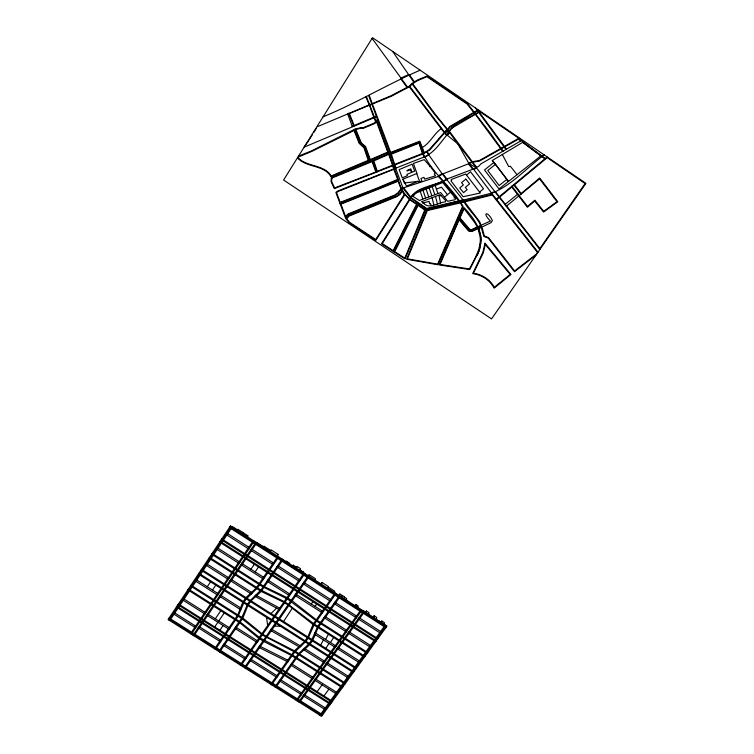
<?xml version="1.0" encoding="UTF-8"?>
<svg xmlns="http://www.w3.org/2000/svg" width="754" height="754" viewBox="0 0 754 754"><rect width="100%" height="100%" fill="white"/><g stroke="black" fill="none" stroke-linecap="round" stroke-linejoin="round"><path stroke-width="1.13" d="M480.741 243.589C482.73 230.224 472.701 216.605 463.983 207.576L439.29 264.927L469.742 269.555L477.998 253.353L477.037 255.333M384.191 625.613L384.37 622.615L381.807 620.976L380.647 622.587M381.675 622.964L381.807 620.976M376.444 620.589L376.689 617.432L374.116 615.792L372.957 617.403M373.852 618.93L374.116 615.792M368.772 614.67L368.96 612.682L366.387 611.032L365.228 612.653M366.19 613.011L366.387 611.032M357.914 607.809L358.15 605.933L355.86 604.463L354.7 606.084M480.732 243.683L479.572 249.159L480.958 239.649M355.615 606.339L355.86 604.463M346.406 600.438L346.689 598.591L344.389 597.121M344.097 598.959L344.437 596.838L339.828 594.011L338.678 595.632M341.807 597.394L342.137 595.377M339.498 595.924L339.828 594.011M334.276 593.445L334.701 591.193L328.254 587.064M327.773 589.439L328.367 586.527L321.92 582.399L320.78 584.03M321.496 584.322L321.92 582.399M314.833 580.948L315.379 578.676L308.923 574.539L308.339 576.791M303.155 573.803L303.608 572.135L300.139 569.911M299.668 571.57L300.497 568.657L297.029 566.433L296.199 569.242M292.712 567.008L293.268 565.18L296.746 567.404M277.095 557.008L278.047 554.331L271.101 549.883L270.432 551.645M478.696 251.704L478.847 251.318A34.005 33.402 -54.7 0 0 479.553 249.216L478.008 253.353L478.649 251.836M263.108 547.988L263.862 546.122L270.827 550.59M426.679 209.018L426.755 210.423L425.294 210.093M538.007 252.175L492.466 194.287L426.896 210.064L406.604 259.244L437.97 264.767L463.135 206.464L459.733 201.28C446.67 181.62 424.681 166.511 419.375 142.393L389.318 154.306M459.337 219.235L459.686 218.481M242.128 534.511L243.061 532.569L237.812 529.214M426.114 208.726L405.049 258.952L393.381 251.459L417.32 204.042C407.509 199.32 400.506 190.328 398.423 179.697L376.595 120.244L377.782 119.801M394.003 251.864L417.895 204.588L417.32 204.042M320.667 645.104L323.457 639.882M325.558 639.439L328.433 634.255M376.595 120.244L374.587 122.959L362.872 127.85L361.223 127.558L355.068 129.094L311.44 150.923L298.556 156.078M325.851 648.393L328.961 643.388M308.791 140.433L304.145 147.143L376.595 116.681M309.404 139.452L312.458 134.561M313.692 132.6L316.143 128.67M330.45 642.549L333.607 637.545M283.57 621.522L292.307 608.224M424.964 209.433L425.652 208.406M168.934 620.052L231.308 526.509M169.782 620.58L170.291 619.816M178.594 607.366L179.631 605.82M190.074 590.165L192.157 587.046M200.602 574.388L202.703 571.24M211.214 558.469L213.335 555.302M221.921 542.428L222.986 540.825M231.638 527.866L232.175 527.055M207.265 586.744L210.564 581.834M212.496 590.062L215.795 585.161M190.536 633.671L191.045 632.908M199.405 620.523L200.441 618.977M210.96 603.407L213.052 600.297M221.553 587.696L223.674 584.567M232.241 571.862L234.371 568.704M243.014 555.905L244.089 554.313M252.797 541.41L253.344 540.609M191.375 634.199L254.202 541.155M193.062 635.264L255.917 542.258M193.91 635.792L194.428 635.028M202.788 622.663L203.834 621.117M214.353 605.556L216.455 602.446M224.965 589.864L227.086 586.735M235.663 574.039L237.802 570.891M246.445 558.092L247.529 556.499M256.237 543.615L256.784 542.814M215.295 618.808L220.771 610.731M250.95 569.232L254.324 564.256M214.73 626.913L217.915 622.229M218.754 621.004L224.249 612.927M255.154 571.909L258.528 566.942M219.923 630.193L223.109 625.518M243.297 601.513L245.427 598.393M276.925 555.981L278.047 554.331M214.588 648.836L215.107 648.072M223.533 635.763L224.579 634.237M235.173 618.742L237.284 615.65M256.614 587.385L258.763 584.246M267.472 571.513L268.556 569.93M277.321 557.112L277.868 556.311M215.427 649.364L238.132 616.188L244.155 602.05L246.275 598.93L257.472 587.931L278.726 556.857M248.396 604.746L250.526 601.635M218.792 651.484L241.516 618.337L247.548 604.208L249.678 601.098L260.875 590.099L282.156 559.053M219.631 652.021L220.159 651.258M228.594 638.958L229.64 637.432M240.187 622.05L242.298 618.968M261.789 590.552L263.938 587.413M272.599 574.793L273.683 573.21M282.467 560.401L283.014 559.6M292.137 566.829L293.268 565.18M302.467 573.775L303.608 572.135M240.243 665.009L240.762 664.255M249.254 652.012L250.309 650.495M259.376 637.413L261.506 634.35M271.751 619.581L273.891 616.489M284.23 601.579L286.397 598.459M293.542 588.167L294.635 586.593M303.476 573.841L304.022 573.049M241.073 665.537L304.88 573.596M244.428 667.648L308.292 575.783M245.267 668.176L245.795 667.422M254.296 655.198L255.352 653.68M264.418 640.636L266.558 637.573M276.822 622.804L278.971 619.713M289.338 604.812L291.506 601.692M298.65 591.428L299.743 589.854M308.593 577.121L309.149 576.329M539.845 248.556L585.113 183.542L547.187 157.661L514.454 184.805L521.155 193.514L539.685 178.019L557.8 201.78L543.568 212.072L534.746 200.998L527.376 207.256L511.796 187.001L499.638 197.096L539.845 248.556L539.393 248.33M311.308 604.011L312.938 601.683M315.012 606.376L316.652 604.048M270.799 684.274L271.327 683.529M279.894 671.38L280.959 669.872M291.685 654.661L293.834 651.616M313.607 623.577L315.794 620.485M324.597 607.997L325.7 606.442M334.625 593.784L335.181 593.002M271.638 684.802L294.729 652.078L305.973 641.324L308.141 638.252L314.399 624.189L336.03 593.549M305.134 640.787L307.302 637.724M274.974 686.903L298.094 654.208L309.338 643.464L311.515 640.4L317.783 626.348L339.432 595.717M275.804 687.431L276.332 686.687M284.918 674.547L285.983 673.039M296.774 657.78L298.933 654.736M318.631 626.885L320.818 623.794M329.687 611.249L330.789 609.684M339.724 597.055L340.28 596.263M310.186 644.001L312.354 640.928M296.237 700.315L296.774 699.571M305.408 687.497L306.482 685.999M317.34 670.815L319.507 667.78M328.292 655.499L330.478 652.446M339.328 640.071L341.524 636.989M350.45 624.51L351.562 622.955M360.553 610.382L361.109 609.6M297.076 700.843L361.958 610.146M298.735 701.889L363.654 611.23M299.564 702.417L300.101 701.672M308.744 689.608L309.819 688.11M320.686 672.936L322.853 669.901M331.647 657.639L333.834 654.585M342.693 642.21L344.898 639.138M353.833 626.668L354.946 625.113M363.946 612.55L364.502 611.767M317.17 691.663L322.071 684.858M323.984 695.97L328.885 689.175M319.932 715.254L320.469 714.519M329.168 702.511L330.243 701.013M341.185 685.914L343.362 682.907M352.203 670.692L354.408 667.658M363.324 655.349L365.539 652.285M374.531 639.882L375.643 638.336M384.7 625.839L385.256 625.057M320.761 715.782L386.105 625.603M410.119 199.292L410.911 198.255M402.429 190.244L399.648 193.985L396.83 196.021L348.979 215.503L345.907 218.811L349.356 222.864L375.897 240.281L404.936 194.579L409.356 199.358M449.337 132.223C441.448 140.753 435.586 151.865 424.606 156.804L337.754 191.007L335.879 192.487L345.511 217.981L348.301 214.475L395.087 195.503L398.451 193.147L401.618 188.802L402.975 188.038L438.762 176.342L442.362 174.117L472.098 162.346L479.516 161.092L519.911 138.321M539.873 249.508L457.725 143.722L447.433 135.371L449.676 132.695M444.549 132.157L446.802 129.556L447.16 129.999L429.582 150.121L422.645 154.023L424.144 156.983M317.368 126.71L390.902 95.805L409.479 86.097L411.807 83.562L417.075 80.197L427.037 76.022L467.433 103.515L490.053 132.817L503.106 151.111M256.662 595.594L251.063 600.853L274.428 615.716L283.758 602.267L261.186 591.428L256.69 595.613L255.823 595.066M270.988 613.52L276.605 608.129M298.952 646.715L304.588 641.56L276.284 623.577L267.039 636.876L294.428 650.777L298.923 646.696L299.79 647.243M305.106 648.845L299.47 653.972L320.054 667.026L327.745 656.263L309.64 644.764L305.125 648.855M409.733 86.446L412.212 84.118M389.064 153.59L331.364 177.671L331.034 181.582L334.324 188.632L423.088 153.854M542.107 156.087L543.747 154.589M544.218 154.919C527.159 167.322 511.542 185.635 491.834 193.128L426.566 209.047L410.525 197.982L402.975 188.038L368.649 95.513M426.679 151.931L442.362 174.117L463.314 200.262C467.499 209.744 477.103 216.247 480.769 226.002L478.404 228.038M479.582 192.091L483.502 188.802L470.515 171.761L466.519 175.051L480.326 193.033L463.116 196.719L450.939 180.837L451.646 180.206L451.194 179.49L465.736 174.051L466.519 175.051M441.571 128.35C433.852 133.694 430.185 143.269 421.778 147.765M496.632 199.593L499.195 197.463M496.292 199.15L547.187 156.936L372.542 37.7L283.598 180.008L491.542 318.904L585.915 183.382L547.178 156.945M444.417 197.246L450.543 192.176M504.803 204.636L517.941 194.051M506.17 206.389L539.581 178.839L556.999 201.676L543.691 211.299L534.831 200.196L527.48 206.445L511.9 186.2L512.239 186.643L514.011 185.173L513.672 184.73L521.061 194.325M508.441 181.431L499.025 188.962L484.502 169.97L494.021 162.327L508.441 181.431L492.381 160.442M541.325 155.512L508.347 181.563L506.745 179.471L499.139 185.55L487.791 170.498L495.274 164.476L492.249 160.517L522.805 142.28L540.986 155.805M537.008 253.617L514.596 270.95L488.526 237.604L484.351 236.011L481.966 227.011L491.127 222.618L492.362 220.554C488.017 210.894 481.325 212.044 490.43 221.063L481.08 225.248L479.798 221.921L464.624 201.912L492.239 194.928L537.668 252.665L537.225 252.411M535.953 255.135L514.482 271.713L488.121 238.01L483.898 236.464L480.769 226.002L471.175 230.404L469.789 230.168L459.299 218M460.647 202.27L463.314 200.262M401.496 188.462L402.825 187.633M474.247 112.11L477.197 110.367M478.677 110.169L450.034 127.068L447.574 130.517L444.898 132.61L409.479 86.097M424.898 157.2L428.564 155.051M521.325 140.63L480.863 163.891L478.818 166.229L473.276 169.066L468.686 163.09L457.725 143.722L447.829 130.159M354.531 130.216L355.341 129.754M501.137 148.246L503.955 146.662M479.968 111.045C469.29 119.075 452.183 121.894 446.707 135.362L444.521 133.043M475.868 113.986L478.705 112.403M438.347 175.767L442.07 173.703M393.088 165.079L394.116 164.57M473.757 169.462L476.528 168.151M323.108 116.795C356.435 103.213 387.179 84.391 420.157 70.207M477.791 226.747L480.571 225.484M400.958 78.048L408.621 74.589M422.843 199.065L419.45 200.545L413.06 196.483L415.567 193.194L442.73 182.534L454.709 197.294L453.993 197.897L454.973 197.746L455.661 198.622L454.926 199.791L447.622 201.271L440.704 192.59L422.843 199.065L420.223 191.365M471.872 230.847L481.306 226.737L480.769 226.002M443.616 181.111L446.773 179.744M477.904 228.217L477.555 227.472M481.448 227.284L478.601 228.519L480.618 235.71M297.462 157.831C306.256 167.878 324.333 164.636 330.931 176.7L389.893 151.827M398.423 179.697L377.452 188.575L339.828 203.043M374.314 117.011L376.397 116.144M417.999 181.309L406.51 186.106L402.919 179.216L416.953 173.448L413.428 163.448L424.219 159.612L429.657 165.88L429.601 166.7L430.308 166.314L435.247 173.203L434.304 174.023L435.586 175.805L424.653 179.113L423.965 177.313L420.949 178.51L421.863 180.969L418.413 182.308L417.999 181.309L404.389 183.005L402.919 179.216M394.314 169.113L395.577 168.585L393.277 165.616M376.821 120.866L377.999 120.386M372.636 161.403L373.305 161.13M388.263 151.874L389.686 151.29M369.922 105.004L371.882 104.212M340.261 203.844L398.47 180.498M468.686 163.09L471.74 161.884M422.909 153.307L423.814 152.949M390.374 153.1L419.488 141.95L424.059 153.562M389.507 154.834L390.826 154.334M347.726 114.137L348.81 113.731M436.415 189.047L441.505 187.199L447.48 194.702M368.772 160.187L369.79 159.82M352.165 126.125L353.664 125.654L353.899 126.229L348.593 113.213M459.356 200.809L462.928 199.782M423.343 202.949C429.412 210.112 438.206 202.204 445.529 201.865L445.718 200.771L440.251 194.589L422.042 201.516L423.107 203.014L429.083 201.327L429.61 203.872L430.628 203.674L430.996 205.578M441.09 195.531L439.064 196.087L440.609 203.043M491.467 192.647L494.662 191.902M460.948 202.779L464.04 202.072M471.165 231.016L470.166 231.054L470.788 231.054M274.494 626.159L280.337 626.15M584.491 183.542L585.113 183.542M470.128 231.044L468.234 230.008L458.922 218.745M426.896 210.064L425.426 209.753L417.895 204.588M298.16 157.435L297.764 157.35C306.51 167.322 324.38 164.212 331.138 175.993L368.244 160.366L363.937 147.765L359.149 143.307L354.031 130.499L311.666 151.45L298.443 156.983M256.69 595.613L280.563 608.638M298.923 646.696L270.394 630.306M469.045 163.552L476.179 167.69M178.444 603.973L179.292 604.51M201.808 618.742L203.505 619.816M225.946 634.001L229.32 636.131M251.676 650.268L255.041 652.389M282.335 669.646L285.681 671.757M307.849 685.772L309.517 686.828M331.619 700.796L332.448 701.324M177.925 604.746L331.901 702.068M176.898 606.291L330.827 703.557M176.379 607.064L177.228 607.601M199.735 621.824L201.422 622.889M223.853 637.064L227.227 639.194M249.565 653.303L252.92 655.433M280.205 672.662L283.551 674.773M305.709 688.779L307.368 689.825M329.451 703.784L330.28 704.302M198.999 626.48L221.412 640.627M250.46 658.977L277.717 676.187M173.995 612.446L196.483 626.64M198.17 627.705L220.573 641.852M223.938 643.982L246.256 658.063M249.621 660.184L276.869 677.394M280.205 679.495L302.345 693.473M304.013 694.528L326.067 708.449M173.175 613.681L195.654 627.865M223.109 645.198L245.418 659.279M279.357 680.702L301.487 694.67M303.155 695.716L325.21 709.637M169.113 617.978L169.961 618.516M192.411 632.672L194.098 633.737M216.473 647.846L219.838 649.967M242.128 664.029L245.474 666.14M272.694 683.303L276.03 685.405M298.141 699.354L299.8 700.4M321.835 714.292L322.665 714.82M168.594 618.742L322.128 715.555M195.936 579.553L218.575 593.926M220.272 595L241.431 608.431M300.903 646.178L271.242 629.072M304.267 648.308L325.163 661.578M326.84 662.643L349.055 676.734M195.097 580.806L217.727 595.17M219.433 596.254L240.837 609.835M303.146 649.373L324.295 662.794M325.973 663.859L348.178 677.95M190.969 585.179L191.827 585.726M214.428 600.061L216.134 601.136M238.5 615.321L241.893 617.469M295.427 651.409L298.782 653.539M320.884 667.554L322.561 668.619M344.738 682.681L345.577 683.209M190.451 585.962L241.516 618.337L262.288 634.972L294.729 652.078L345.03 683.963M262.816 634.208L266.19 636.348M188.368 589.091L239.404 621.428L260.158 638.044L292.58 655.122L342.844 686.969M187.85 589.864L188.698 590.41M211.28 604.717L212.986 605.792M235.493 620.052L238.877 622.201M292.043 655.886L295.398 658.006M317.641 672.097L319.31 673.162M341.468 687.196L342.307 687.723M259.63 638.808L262.995 640.938M235.559 627.026L257.962 641.202M288.678 660.655L259.47 646.008M291.383 663.68L313.598 677.742M315.266 678.798L337.406 692.813M234.72 628.252L257.114 642.427M287.821 661.861L258.622 647.234M290.535 664.896L312.74 678.949M314.409 680.004L336.538 694.01M183.269 598.544L205.814 612.814M207.51 613.888L229.979 628.101M182.44 599.788L204.984 614.048M206.681 615.123L229.141 629.336M284.607 602.814L288 604.972M209.499 557.376L260.875 590.099L285.144 602.031L314.399 624.189L365.002 656.423M208.971 558.177L209.829 558.723M232.562 573.2L234.277 574.284M256.775 588.61L260.177 590.787M314.013 625.066L317.396 627.215M339.62 641.371L341.298 642.446M363.607 656.649L364.446 657.186M279.696 609.882L254.711 596.15M206.521 563.69L229.225 578.139M230.941 579.223L252.42 592.898M314.955 632.691L336.171 646.187M337.858 647.262L360.139 661.437M205.672 564.953L228.377 579.402M230.083 580.486L251.308 593.982M314.333 634.076L335.294 647.413M336.972 648.487L359.253 662.662M201.516 569.364L202.374 569.901M225.05 584.322L226.756 585.406M246.973 598.252L250.375 600.42M275.276 616.254L278.669 618.403M308.527 637.384L311.902 639.533M331.864 652.219L333.541 653.284M355.794 667.431L356.633 667.969M200.988 570.147L356.077 668.723M198.886 573.294L353.88 671.757M198.368 574.086L199.226 574.623M221.883 589.025L223.589 590.109M243.778 602.927L247.171 605.085M272.062 620.891L275.436 623.04M305.276 641.993L308.64 644.133M328.584 656.8L330.261 657.865M352.495 671.984L353.324 672.521M226.012 534.445L248.867 549.063M250.582 550.156L273.353 564.718M276.775 566.904L299.461 581.409M302.872 583.587L330.563 601.296M333.956 603.464L356.453 617.846M358.141 618.921L380.553 633.256M221.799 538.931L222.666 539.478M245.484 554.058L247.208 555.161M269.951 569.685L273.372 571.871M296.03 586.348L299.432 588.525M327.104 606.197L330.497 608.365M352.966 622.719L354.653 623.803M377.047 638.101L377.886 638.638M221.271 539.732L377.33 639.411M220.196 541.325L376.208 640.957M219.668 542.126L220.526 542.682M243.335 557.244L245.05 558.337M267.783 572.851L271.204 575.038M293.843 589.496L297.255 591.664M324.899 609.317L328.292 611.485M350.742 625.82L352.429 626.904M374.813 641.192L375.652 641.729M295.625 594.001L323.259 611.645M294.757 595.255L322.382 612.889M217.19 547.687L239.979 562.23M241.685 563.323L264.4 577.809M267.811 579.986L290.431 594.416M324.833 616.367L347.274 630.683M348.961 631.758L371.307 646.018M216.332 548.959L239.122 563.492M240.828 564.586L263.532 579.072M266.944 581.249L289.564 595.669M323.956 617.611L346.388 631.918M348.075 632.992L370.421 647.243M287.858 598.129L291.261 600.297M212.147 553.408L213.005 553.954M235.766 568.459L237.472 569.553M260.158 584.001L263.561 586.178M317.132 620.325L320.516 622.474M342.919 636.753L344.606 637.827M366.934 652.059L367.773 652.596M211.62 554.199L263.023 586.961L287.312 598.912L316.586 621.098L367.217 653.36M243.024 532.654L248.264 536.009M232.223 526.509L237.482 529.874M286.209 561.061L289.687 563.285M256.567 542.39L263.561 546.867M363.654 610.881L366.237 612.531M379.121 620.985L381.694 622.634M346.416 600.344L348.725 601.824M368.763 614.727L371.345 616.386M358.668 608.469L360.195 609.449M319.526 583.662L321.383 584.85M377.349 620.57L379.073 621.673M251.044 539.855L252.797 540.986M291.072 565.547L292.816 566.659M350.949 603.803L353.258 605.274M229.913 526.763L386.387 626.913M229.376 527.564L230.234 528.12M253.118 542.757L254.843 543.86M277.642 558.45L281.063 560.646M303.777 575.179L307.189 577.366M334.917 595.113L338.32 597.291M360.846 611.711L362.533 612.795M384.983 627.158L385.822 627.696M226.869 533.163L249.725 547.781M251.45 548.884L274.22 563.445M277.651 565.632L300.337 580.146M303.749 582.324L331.449 600.043M334.842 602.21L357.339 616.602M359.036 617.677L381.458 632.022M393.626 250.959L394.248 251.365M393.381 251.459L381.524 243.759L409.611 198.962C416.717 185.833 434.841 186.455 446.377 179.254L473.418 169.009L492.466 194.287M518.95 138.859L545.293 158.51M518.394 139.179L520.769 140.951M522.673 142.365L540.854 155.889M542.126 156.832L544.831 158.896M417.037 204.588L417.65 205.069M438.291 176.493L442.645 180.903M459.092 201.431L460.006 202.411M474.115 112.855L474.963 113.835M495.642 192.204L499.289 196.662M517.084 174.692L510.345 166.238L508.743 166.596L502.324 154.504M442.928 173.891L446.943 179.037M447.433 135.371L444.898 132.61L448.621 131.253L434.521 114.306L411.807 83.562M468.488 163.778L472.711 169.273M472.692 162.185L476.688 167.407M403.673 187.812L410.892 197.322M475.397 107.926L505.972 149.462M478.045 110.536L478.875 111.658M448.178 129.669L449.007 130.8M372.108 38.397L407.546 87.106M400.76 78.765L407.028 87.379M504.803 146.842L506.471 149.169M409.497 74.835L414.436 81.884M392.598 51.395L413.899 82.233M502.598 151.394L500.967 149M491.174 193.297L491.91 194.428M427.226 151.592L428.781 154.268M401.326 189.339L402.061 190.696M340.374 202.835L340.742 203.655M387.98 152.619L388.508 153.835M366.369 96.578L376.039 121.187M365.831 96.832L369.168 104.683M373.993 117.775L375.671 121.799M355.068 129.094L360.94 143.43L365.011 146.719L369.997 160.385M354.323 129.707L359.658 143.053L364.455 147.501L368.942 160.687M394.813 164.909L395.925 167.84M390.892 152.902L391.156 153.599M369.168 95.277L372.203 103.449M347.519 113.581L352.354 126.625M416.736 173.533L419.724 181.799M372.448 160.866L376.585 172.355M426.085 189.065L428.743 196.926M422.985 190.281L425.614 198.057M435.218 185.484L437.942 193.59M432.165 186.681L434.86 194.711M429.149 187.869L431.825 195.804M373.126 160.602L376.934 172.016M463.861 200.121L464.247 201.431M392.749 165.823L393.579 168.755M435.51 196.398L437.433 203.929M397.839 179.942L398.008 180.677M432.136 197.68L433.804 204.862M427.216 208.896L427.443 209.942M480.618 235.71L480.948 239.423M266.548 617.394L267.651 625.481M423.088 203.062A1.715 1.678 -68.2 0 1 422.004 201.516M480.279 237.51C481.005 249.074 474.502 259.112 469.44 268.952L440.072 264.484L459.073 219.81L468.771 231.186L472.061 231.374L478.093 228.745L480.279 237.51M331.883 178.076L331.6 181.478L334.606 187.916L375.869 172.016L372.118 161.61L331.883 178.076M485.02 243.25L482.786 252.618L472.664 273.598C481.74 274.861 489.836 279.913 494.143 288.132L510.967 274.513L485.02 243.25M485.293 244.466L483.314 252.788L473.455 273.24C482.211 274.513 490.043 279.442 494.256 287.34L510.175 274.447L485.293 244.466M240.008 609.307L237.812 614.878L216.982 601.673L224.438 590.646L242.769 602.286L239.989 609.298M247.868 605.528L242.892 618.101L261.977 633.671L271.214 620.354L247.868 605.528M424.738 209.97L404.794 258.132L394.71 251.666L418.102 205.408L424.738 209.97M427.301 210.545L407.367 258.82L437.64 264.154L462.513 206.511L460.364 202.911L427.301 210.545M313.014 624.425L307.839 636.951L279.508 618.94L288.848 605.519L313.014 624.425M315.191 634.623L312.901 640.165L331.015 651.682L338.782 640.834L318.084 627.658L315.172 634.614M464.106 208.66L459.949 217.906L470.044 229.64L471.109 229.819L477.282 226.982L475.029 222.995L464.106 208.66M345.822 216.002L345.568 216.549L340.968 204.164L398.15 181.233L401.005 188.754L398.093 192.722L394.823 194.994L348.018 213.995L345.822 216.002M402.947 231.139L393.164 250.658L382.278 243.589L409.771 199.744L416.594 204.249L402.947 231.139M412.513 195.522L411.26 197.802L426.689 208.443L458.734 200.941L443.079 181.346L419.111 190.517L412.513 195.522M376.472 121.554L374.889 123.458L362.938 128.444L361.223 128.142L355.831 129.481L361.392 143.062L365.511 146.436L370.318 159.631L387.744 152.101L376.472 121.554M404.285 194.57L375.737 239.508L349.677 222.411L346.576 218.811L349.234 216.002L397.094 196.511L400.054 194.372L402.344 191.224L404.285 194.57M230.451 525.953L168.085 619.515L321.59 716.3L386.953 626.14L230.451 525.953M178.076 608.139L170.8 619.043L191.563 632.135L198.886 621.287L178.076 608.139M189.546 590.947L180.14 605.047L200.969 618.214L210.432 604.18L189.546 590.947M200.074 575.17L192.675 586.263L213.58 599.515L221.026 588.478L200.074 575.17M210.686 559.261L203.231 570.448L224.202 583.784L231.714 572.654L210.686 559.261M221.384 543.229L213.863 554.501L234.909 567.913L242.477 556.697L221.384 543.229M231.101 528.667L223.523 540.034L244.626 553.511L252.26 542.211L231.101 528.667M202.27 623.426L194.937 634.265L215.625 647.318L223.005 636.527L202.27 623.426M213.834 606.329L204.353 620.354L225.097 633.464L234.645 619.515L213.834 606.329M235.135 574.831L227.614 585.952L245.964 597.611L256.077 588.177L235.135 574.831M245.908 558.884L238.33 570.099L259.301 583.464L266.925 572.305L245.908 558.884M255.7 544.416L248.066 555.707L269.093 569.138L276.784 557.903L255.7 544.416M228.066 639.722L220.677 650.495L241.289 663.501L248.726 652.776L228.066 639.722M239.715 622.729L230.159 636.668L250.837 649.731L258.782 638.27L239.715 622.729M272.053 575.585L264.418 586.725L287.01 597.583L292.995 588.949L272.053 575.585M281.921 561.193L274.23 572.418L295.182 585.801L302.919 574.633L281.921 561.193M253.768 655.961L246.313 666.668L271.855 682.775L279.366 672.134L253.768 655.961M263.843 641.475L255.879 652.917L281.496 669.118L291.204 655.349L263.843 641.475M298.103 592.21L292.109 600.834L316.294 619.779L324.05 608.78L298.103 592.21M308.047 577.913L300.29 589.072L326.256 605.66L334.069 594.576L308.047 577.913M284.381 675.301L276.869 685.933L297.312 698.826L304.87 688.251L284.381 675.301M296.237 658.544L286.52 672.285L307.019 685.245L316.803 671.569L296.237 658.544M329.14 612.022L321.364 623.011L342.08 636.216L349.903 625.283L329.14 612.022M339.168 597.837L331.336 608.912L352.118 622.182L359.997 611.164L339.168 597.837M449.648 126.634L447.556 129.565L434.964 113.929L412.645 83.722L417.32 80.735L426.962 76.691L467.037 103.958L473.738 112.412L449.648 126.634M308.207 690.353L300.629 700.928L321.006 713.774L328.621 703.256L308.207 690.353M320.148 673.69L310.356 687.356L330.789 700.268L340.638 686.668L320.148 673.69M331.1 658.393L323.4 669.147L343.909 682.153L351.656 671.456L331.1 658.393M342.146 642.983L334.38 653.822L354.955 666.904L362.768 656.112L342.146 642.983M353.277 627.441L345.445 638.365L366.095 651.522L373.965 640.655L353.277 627.441M363.381 613.332L355.502 624.34L376.199 637.564L384.135 626.612L363.381 613.332M438.668 138.943L429.233 149.669L424.332 152.723L419.808 141.215L390.695 152.365L372.41 103.995L391.128 96.342L409.309 86.842L444.163 132.6L438.668 138.943M452.051 128.039L449.346 131.271L472.315 161.686L479.384 160.517L500.628 148.538L475.35 114.278L452.051 128.039M465.831 179.103L461.552 182.657L463.361 184.937L459.761 187.925L463.531 192.656L467.131 189.678L465.322 187.397L469.601 183.853L465.831 179.103M338.028 191.507L336.538 192.675L340.148 202.326L377.245 188.048L397.697 179.386L393.776 169.282L338.028 191.507M518.818 138.284L504.464 146.38L479.214 112.12L479.921 111.724L518.818 138.284M388.744 154.353L373.824 160.913L377.283 171.281L392.561 165.286L388.744 154.353M410.299 169.65L407.122 171.026L406.934 170.508L410.789 168.858L412.127 172.204L414.709 171.233L412.146 164.183L399.158 169.593L402.25 177.831L407.414 175.673L406.906 174.4L411.552 172.421L410.299 169.65M373.796 117.238L354.201 125.484L349.338 113.534L369.394 105.221L373.796 117.238M419.026 143.147L391.354 154.136L394.644 164.363L422.381 153.514L419.026 143.147"/></g></svg>
